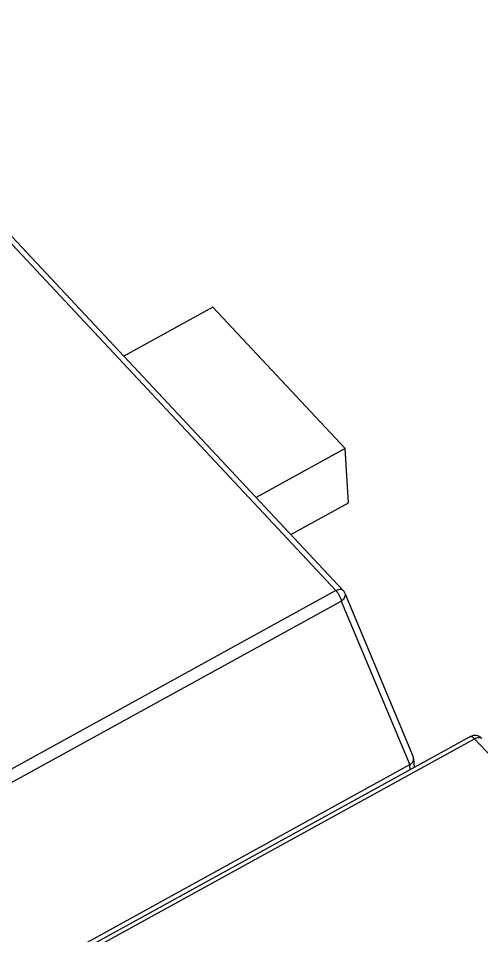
# Model space of a CAD drawing. Header units: millimetres. Extents: x 1514 to 2054, y 119 to 530.
# Drawn here: x 1788.162 to 1789.158, y 332.344 to 334.319 of the extents above; entities that cross this region are included whole.
import ezdxf

# ---------------------------------------------------------------- set-up
doc = ezdxf.new("R2010")
doc.units = ezdxf.units.MM
doc.header["$LTSCALE"] = 30.734
doc.layers.get('0').update_dxf_attribs({"linetype": 'CONTINUOUS'})

msp = doc.modelspace()

# ---------------------------------------------------------------- linework, layer by layer
at = {"color": 7}
for p, q in [((1787.2641, 334.7766), (1788.8448, 333.0869)), ((1788.8601, 333.0875), (1787.2794, 334.7772)), ((1788.5804, 333.6971), (1788.3886, 333.5915)), ((1788.5804, 333.6971), (1788.865, 333.3929)), ((1788.865, 333.3929), (1788.6731, 333.2874)), ((1788.8719, 333.2755), (1788.865, 333.3929)), ((1788.748, 333.2073), (1788.8719, 333.2755)), ((1788.8448, 333.0869), (1787.6309, 332.4189)), ((1788.864, 333.0815), (1789.0112, 332.7287)), ((1787.6428, 332.3962), (1788.8566, 333.0641)), ((1788.8566, 333.0641), (1789.0037, 332.7115)), ((1789.1342, 332.7725), (1787.9204, 332.1045)), ((1787.9293, 332.1), (1789.1431, 332.768)), ((1789.1431, 332.768), (1790.7238, 331.0783)), ((1789.012, 332.7252), (1789.0131, 332.7058)), ((1789.0034, 332.7114), (1787.6399, 331.9611)), ((1789.0034, 332.7114), (1789.0041, 332.7008))]:
    msp.add_line(p, q, dxfattribs=at)
msp.add_arc((1789.1439, 332.7549), 0.02, 43.0917, 118.8231, dxfattribs=at)
for points, knots in [([(1788.8448, 333.0869), (1788.8462, 333.0877), (1788.8492, 333.089), (1788.8535, 333.0899), (1788.8573, 333.0895), (1788.8594, 333.0883), (1788.8601, 333.0875)], [0, 0, 0, 0, 0.308916, 0.57801, 0.803853, 1, 1, 1, 1]), ([(1788.8448, 333.0869), (1788.8478, 333.0837), (1788.8525, 333.0764), (1788.8559, 333.0683), (1788.8566, 333.0641)], [0, 0, 0, 0, 0.510535, 1, 1, 1, 1]), ([(1788.864, 333.0815), (1788.8646, 333.0802), (1788.8651, 333.0771), (1788.8639, 333.0723), (1788.861, 333.0678), (1788.8582, 333.0652), (1788.8566, 333.0641)], [0, 0, 0, 0, 0.215973, 0.450375, 0.71272, 1, 1, 1, 1]), ([(1789.1342, 332.7725), (1789.1353, 332.7731), (1789.1379, 332.7724), (1789.1407, 332.7704), (1789.1423, 332.7689), (1789.1431, 332.768)], [0, 0, 0, 0, 0.36884, 0.65205, 1, 1, 1, 1]), ([(1789.1431, 332.768), (1789.1446, 332.7688), (1789.1475, 332.7701), (1789.1518, 332.771), (1789.1557, 332.7706), (1789.1577, 332.7694), (1789.1585, 332.7686)], [0, 0, 0, 0, 0.308916, 0.57801, 0.803853, 1, 1, 1, 1]), ([(1789.0037, 332.7115), (1789.005, 332.7123), (1789.0079, 332.7146), (1789.0112, 332.7192), (1789.0121, 332.7233), (1789.012, 332.7252)], [0, 0, 0, 0, 0.276067, 0.659505, 1, 1, 1, 1])]:
    msp.add_open_spline(points, degree=3, knots=knots, dxfattribs=at)
for points in [[(1788.864, 333.0815), (1788.8631, 333.0837), (1788.8618, 333.0858), (1788.8601, 333.0875)], [(1789.012, 332.7252), (1789.0119, 332.7264), (1789.0117, 332.7276), (1789.0112, 332.7286)]]:
    msp.add_open_spline(points, degree=3, dxfattribs=at)

doc.saveas('drawing.dxf')
